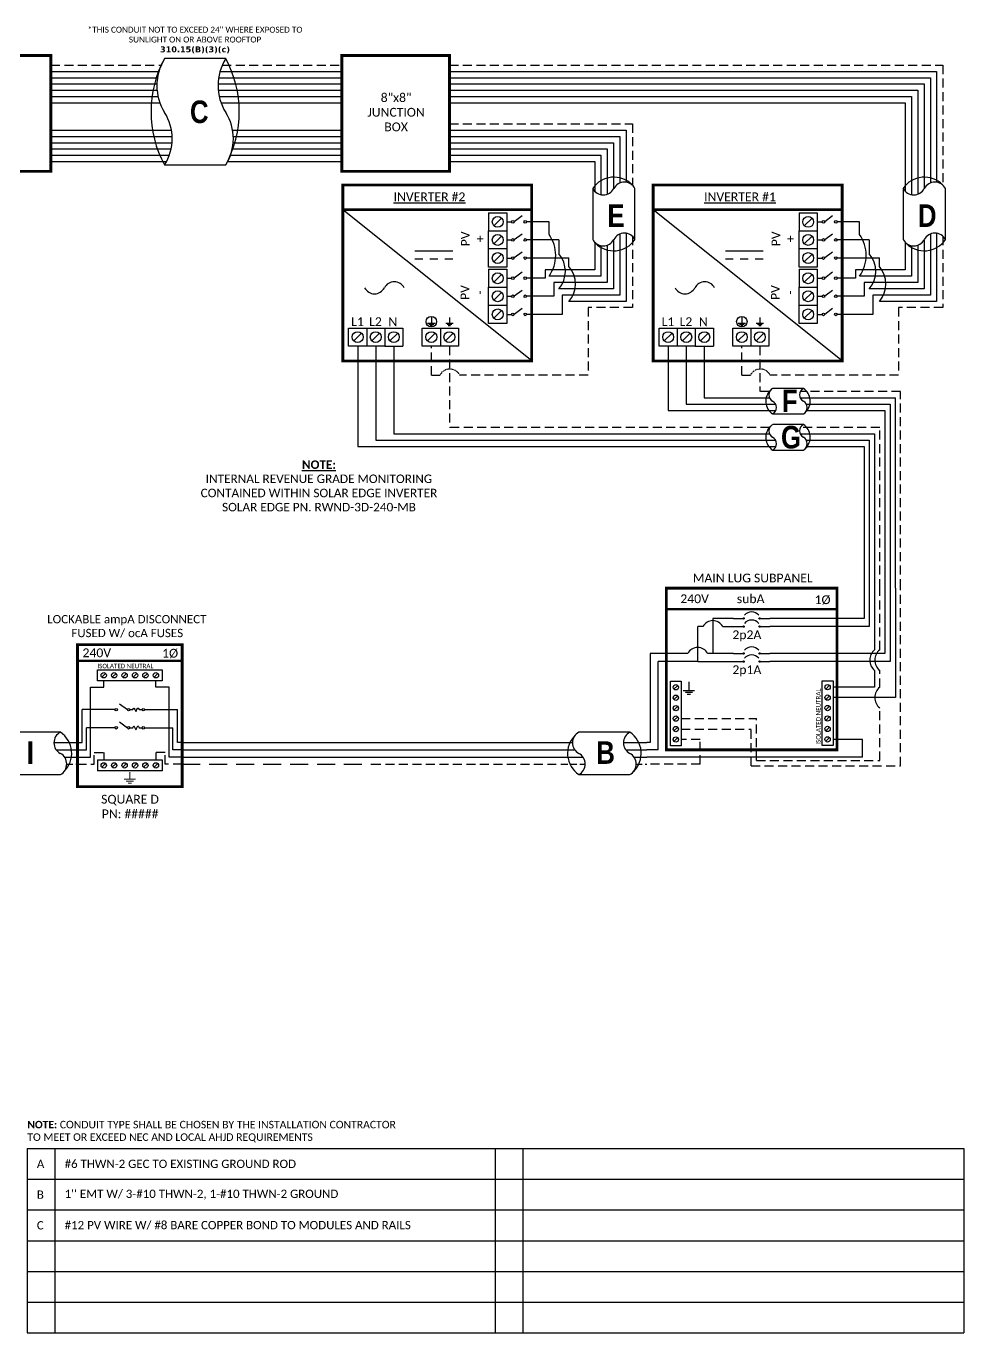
# Model space of a CAD drawing. Header units: feet. Extents: x 7241 to 7872, y 14547 to 15104.
# Drawn here: x 7481 to 7872, y 14547 to 15092 of the extents above; entities that cross this region are included whole.
import ezdxf

# ---------------------------------------------------------------- set-up
doc = ezdxf.new("R2010")
doc.units = ezdxf.units.FT
doc.header["$MEASUREMENT"] = 0
doc.linetypes.add('DASHED', pattern=[0.75, 0.5, -0.25])
doc.linetypes.add('HIDDEN', pattern=[0.375, 0.25, -0.125])
for name, color, linetype in [('ONE LINE BLOCKS', 7, 'Continuous'), ('TABLES', 7, 'Continuous'), ('TEXT', 7, 'Continuous'), ('Z - TITLEBLOCK TXT', 7, 'Continuous')]:
    doc.layers.add(name, color=color, linetype=linetype)
doc.styles.add('ONE LINE TXT', font='techb___.ttf')
doc.styles.get("Standard").update_dxf_attribs({"font": 'calibri.ttf'})

# ---------------------------------------------------------------- blocks, each defined once
blk = doc.blocks.new('2inverterSub')
at = {"layer": 'ONE LINE BLOCKS', "linetype": 'Continuous'}
h = blk.add_hatch(color=1, dxfattribs=at)
h.dxf.hatch_style = 1
edge = h.paths.add_edge_path()
edge.add_arc((40.28, 60.73), 0.291, 0, 360)
h = blk.add_hatch(color=1, dxfattribs=at)
h.dxf.hatch_style = 1
edge = h.paths.add_edge_path()
edge.add_arc((46.96, 60.73), 0.291, 0, 360)
h = blk.add_hatch(color=1, dxfattribs=at)
h.dxf.hatch_style = 1
edge = h.paths.add_edge_path()
edge.add_arc((40.28, 57.35), 0.291, 0, 360)
h = blk.add_hatch(color=1, dxfattribs=at)
h.dxf.hatch_style = 1
edge = h.paths.add_edge_path()
edge.add_arc((46.96, 57.35), 0.291, 0, 360)
h = blk.add_hatch(color=1, dxfattribs=at)
h.dxf.hatch_style = 1
edge = h.paths.add_edge_path()
edge.add_arc((40.28, 46.17), 0.291, 0, 360)
h = blk.add_hatch(color=1, dxfattribs=at)
h.dxf.hatch_style = 1
edge = h.paths.add_edge_path()
edge.add_arc((46.96, 46.17), 0.291, 0, 360)
h = blk.add_hatch(color=1, dxfattribs=at)
h.dxf.hatch_style = 1
edge = h.paths.add_edge_path()
edge.add_arc((40.28, 42.79), 0.291, 0, 360)
h = blk.add_hatch(color=1, dxfattribs=at)
h.dxf.hatch_style = 1
edge = h.paths.add_edge_path()
edge.add_arc((46.96, 42.79), 0.291, 0, 360)
at = {"color": 7, "linetype": 'Continuous'}
for p, q in [((90.5, 73.37), (90.5, 60.73)), ((99.2, 73.37), (99.2, 46.17)), ((36.09, 60.73), (27.43, 60.73)), ((27.43, 60.73), (27.43, 46.17)), ((90.5, 60.73), (51.15, 60.73)), ((17.02, 46.17), (1.34, 46.17)), ((1.34, 46.17), (1.34, 9)), ((36.09, 46.17), (25.26, 46.17)), ((99.2, 46.17), (51.15, 46.17)), ((1.34, 9), (0, 9))]:
    blk.add_line(p, q, dxfattribs=at)
at = {"color": 10, "linetype": 'Continuous'}
for p, q in [((92.67, 73.37), (92.67, 57.35)), ((101.37, 73.37), (101.37, 42.79)), ((21.14, 42.79), (21.14, 57.35)), ((23.31, 57.35), (21.14, 57.35)), ((31.55, 57.35), (36.09, 57.35)), ((92.67, 57.35), (51.15, 57.35)), ((21.14, 42.79), (4.63, 42.79)), ((4.63, 6), (4.63, 42.79)), ((21.14, 42.79), (36.09, 42.79)), ((101.37, 42.79), (51.15, 42.79)), ((4.63, 6), (0, 6))]:
    blk.add_line(p, q, dxfattribs=at)
at = {"color": 253, "linetype": 'Continuous'}
for p, q in [((94.85, 73.37), (94.85, 47.66)), ((103.55, 73.37), (103.55, 27.76)), ((94.85, 39.1), (94.85, 32.11)), ((94.85, 32.11), (77.54, 32.11)), ((103.55, 27.76), (77.54, 27.76)), ((89.88, 10.36), (77.54, 10.36)), ((89.88, 3), (89.88, 10.36)), ((89.88, 3), (0, 3))]:
    blk.add_line(p, q, dxfattribs=at)
at = {"color": 10, "linetype": 'Continuous'}
blk.add_arc((27.43, 55.19), 4.65, 27.6639, 152.3361, dxfattribs=at)
at = {"color": 7, "linetype": 'Continuous'}
blk.add_arc((21.14, 44.01), 4.65, 27.6639, 152.3361, dxfattribs=at)
at = {"color": 253, "linetype": 'Continuous'}
blk.add_arc((98.43, 43.38), 5.58, 129.9215, 230.0785, dxfattribs=at)
at = {"layer": 'ONE LINE BLOCKS', "lineweight": 50}
blk.add_line((8.04, 64.67), (79.2, 64.67), dxfattribs=at)
at = {"layer": 'ONE LINE BLOCKS', "lineweight": 50, "const_width": 1.19}
blk.add_lwpolyline([(8.04, 6.01), (8.04, 73.37), (79.2, 73.37), (79.2, 6.01)], close=True, dxfattribs=at)
at = {"layer": 'TEXT', "color": 92, "linetype": 'HIDDEN', "ltscale": 15}
for p, q in [((97.02, 47.66), (97.02, 73.37)), ((105.72, -0.66), (105.72, 73.37)), ((97.02, 32.03), (97.02, 39.1)), ((97.02, 1.52), (97.02, 23.48)), ((14.31, 18.99), (45.6, 18.99)), ((45.6, 1.52), (45.6, 18.99)), ((14.31, 14.64), (43.39, 14.64)), ((43.39, -0.66), (43.39, 14.64)), ((22.14, 10.28), (14.31, 10.28)), ((22.14, 0), (22.14, 10.28)), ((22.14, 0), (0, 0)), ((45.6, 1.52), (97.02, 1.52)), ((43.39, -0.66), (105.72, -0.66))]:
    blk.add_line(p, q, dxfattribs=at)
at = {"layer": 'TEXT', "color": 92, "linetype": 'HIDDEN', "flags": 128}
for points in [[(17.42, 34.26), (17.42, 30.76)], [(15.08, 30.76), (19.76, 30.76)], [(18.95, 29.89), (15.89, 29.89)], [(18.13, 29.02), (16.7, 29.02)]]:
    blk.add_lwpolyline(points, dxfattribs=at)
at = {"layer": 'TEXT', "color": 92, "linetype": 'Continuous', "ltscale": 4}
for centre in [(100.49, 43.38), (100.49, 27.76)]:
    blk.add_arc(centre, 5.51, 129.059, 230.941, dxfattribs=at)
at = {"layer": 'Z - TITLEBLOCK TXT', "color": 1, "linetype": 'Continuous'}
for p, q in [((9.77, 7.69), (9.77, 34.63)), ((9.77, 34.63), (14.31, 34.63)), ((14.31, 34.63), (14.31, 7.69)), ((73, 7.76), (73, 34.71)), ((73, 34.71), (77.54, 34.71)), ((77.54, 34.71), (77.54, 7.76)), ((14.31, 7.69), (9.77, 7.69)), ((77.54, 7.76), (73, 7.76))]:
    blk.add_line(p, q, dxfattribs=at)
at = {"layer": 'Z - TITLEBLOCK TXT', "color": 4, "linetype": 'Continuous'}
for p, q in [((12.83, 32.82), (11.25, 31.25)), ((76.06, 32.9), (74.49, 31.32)), ((12.83, 28.47), (11.25, 26.9)), ((76.06, 28.54), (74.49, 26.97)), ((12.83, 24.12), (11.25, 22.55)), ((76.06, 24.19), (74.49, 22.62)), ((12.83, 19.77), (11.25, 18.2)), ((76.06, 19.84), (74.49, 18.27)), ((12.83, 15.42), (11.25, 13.85)), ((12.83, 11.07), (11.25, 9.5)), ((76.06, 15.49), (74.49, 13.92)), ((76.06, 11.14), (74.49, 9.57))]:
    blk.add_line(p, q, dxfattribs=at)
at = {"layer": 'Z - TITLEBLOCK TXT', "color": 1, "linetype": 'Continuous', "flags": 128}
for points in [[(36.09, 60.73), (40.28, 60.73)], [(36.09, 60.73), (40.28, 60.73)], [(46.96, 60.73), (51.15, 60.73)], [(36.09, 57.35), (40.28, 57.35)], [(36.09, 57.35), (40.28, 57.35)], [(46.96, 57.35), (51.15, 57.35)], [(36.09, 46.17), (40.28, 46.17)], [(36.09, 46.17), (40.28, 46.17)], [(46.96, 46.17), (51.15, 46.17)], [(36.09, 42.79), (40.28, 42.79)], [(36.09, 42.79), (40.28, 42.79)], [(46.96, 42.79), (51.15, 42.79)]]:
    blk.add_lwpolyline(points, dxfattribs=at)
at = {"layer": 'Z - TITLEBLOCK TXT', "color": 1, "linetype": 'Continuous'}
for centre in [(40.28, 60.73), (46.96, 60.73), (40.28, 57.35), (46.96, 57.35), (40.28, 46.17), (46.96, 46.17), (40.28, 42.79), (46.96, 42.79)]:
    blk.add_circle(centre, 0.291, dxfattribs=at)
at = {"layer": 'Z - TITLEBLOCK TXT', "color": 4, "linetype": 'Continuous'}
for centre in [(12.04, 32.04), (75.27, 32.11), (12.04, 27.69), (75.27, 27.76), (12.04, 23.34), (75.27, 23.41), (12.04, 18.99), (75.27, 19.06), (12.04, 14.64), (12.04, 10.28), (75.27, 14.71), (75.27, 10.36)]:
    blk.add_circle(centre, 1.11, dxfattribs=at)
at = {"layer": 'Z - TITLEBLOCK TXT', "color": 1, "linetype": 'Continuous'}
for centre in [(43.62, 59.53), (43.62, 56.15), (43.62, 44.97), (43.62, 41.59)]:
    blk.add_arc(centre, 3.93, 40.3392, 139.6608, dxfattribs=at)
at = {"layer": 'TABLES', "color": 1, "linetype": 'Continuous'}
for s, p in [('2p2A', (35.59, 52.11)), ('2p1A', (35.59, 37.55))]:
    blk.add_text(s, height=3.658, dxfattribs=at).set_placement(p)
at = {"layer": 'TABLES', "color": 4, "linetype": 'Continuous'}
blk.add_text('ISOLATED NEUTRAL', height=1.8743, rotation=90, dxfattribs=at).set_placement((72.35, 8.12))
at = {"layer": 'TEXT', "color": 1, "attachment_point": 5}
for s, width, gutter_width, insert, char_height in [('MAIN LUG SUBPANEL ', 62.3984, 7.17, (44.08, 77.57), 3.6576), ('240V', 0.1481, 0.75, (19.83, 68.92), 3.658), ('subA', 0.1481, 0.75, (43.21, 68.92), 3.658), ('1Ø', 0.1481, 0.75, (73.19, 68.41), 3.658)]:
    blk.add_mtext_dynamic_manual_height_columns(s, width=width, gutter_width=gutter_width, heights=[0], dxfattribs=dict(at, insert=insert, char_height=char_height))
blk = doc.blocks.new('*U16')
at = {"color": 7, "linetype": 'Continuous'}
for p, q in [((-7.14, 13.31), (-28.39, 13.31)), ((-28.39, -4.31), (-7.14, -4.31))]:
    blk.add_line(p, q, dxfattribs=at)
at = {"color": 7}
for p, q in [((-35.53, 9), (-31.05, 9)), ((-9.81, 9), (0, 9))]:
    blk.add_line(p, q, dxfattribs=at)
at = {"color": 10}
for p, q in [((-35.53, 6), (-30.11, 6)), ((-8.87, 6), (0, 6))]:
    blk.add_line(p, q, dxfattribs=at)
at = {"color": 253}
for p, q in [((-35.53, 3), (-26.66, 3)), ((-5.41, 3), (0, 3))]:
    blk.add_line(p, q, dxfattribs=at)
at = {"color": 92, "linetype": 'HIDDEN', "ltscale": 10}
for p, q in [((-4.48, 0), (0, 0)), ((-35.53, 0), (-25.72, 0))]:
    blk.add_line(p, q, dxfattribs=at)
at = {"color": 7, "linetype": 'Continuous'}
for centre, start, end in [((-22.54, 4.5), 133.9732, 236.4265), ((-12.99, 4.5), 313.9732, 56.4265)]:
    blk.add_arc(centre, 10.58, start, end, dxfattribs=at)
at = {"linetype": 'Continuous'}
for centre, start, end in [((-26.08, 8.91), 117.6639, 242.3361), ((-4.83, 8.91), 117.6639, 242.3361), ((-30.7, 0.09), 297.6639, 62.3361), ((-9.45, 0.09), 297.6639, 62.3361)]:
    blk.add_arc(centre, 4.98, start, end, dxfattribs=at)
blk = doc.blocks.new('*U21')
at = {"color": 7}
blk.add_line((-79.14, 9), (0, 9), dxfattribs=at)
at = {"color": 10}
blk.add_line((-79.14, 6), (0, 6), dxfattribs=at)
at = {"color": 253}
blk.add_line((-79.14, 3), (0, 3), dxfattribs=at)
at = {"color": 92, "linetype": 'HIDDEN', "ltscale": 15}
blk.add_line((-79.14, 0), (0, 0), dxfattribs=at)
blk = doc.blocks.new('*U22')
at = {"color": 7, "linetype": 'Continuous'}
for p, q in [((-7.14, 13.31), (-28.39, 13.31)), ((-28.39, -4.31), (-7.14, -4.31))]:
    blk.add_line(p, q, dxfattribs=at)
at = {"color": 7}
for p, q in [((-35.53, 9), (-31.05, 9)), ((-9.81, 9), (0, 9))]:
    blk.add_line(p, q, dxfattribs=at)
at = {"color": 10}
for p, q in [((-35.53, 6), (-30.11, 6)), ((-8.87, 6), (0, 6))]:
    blk.add_line(p, q, dxfattribs=at)
at = {"color": 253}
for p, q in [((-35.53, 3), (-26.66, 3)), ((-5.41, 3), (0, 3))]:
    blk.add_line(p, q, dxfattribs=at)
at = {"color": 92, "linetype": 'HIDDEN', "ltscale": 10}
for p, q in [((-4.48, 0), (0, 0)), ((-35.53, 0), (-25.72, 0))]:
    blk.add_line(p, q, dxfattribs=at)
at = {"color": 7, "linetype": 'Continuous'}
for centre, start, end in [((-22.54, 4.5), 133.9732, 236.4265), ((-12.99, 4.5), 313.9732, 56.4265)]:
    blk.add_arc(centre, 10.58, start, end, dxfattribs=at)
at = {"linetype": 'Continuous'}
for centre, start, end in [((-26.08, 8.91), 117.6639, 242.3361), ((-4.83, 8.91), 117.6639, 242.3361), ((-30.7, 0.09), 297.6639, 62.3361), ((-9.45, 0.09), 297.6639, 62.3361)]:
    blk.add_arc(centre, 4.98, start, end, dxfattribs=at)
blk = doc.blocks.new('*U23')
at = {"lineweight": 50}
blk.add_line((-43.61, 43.06), (0, 43.06), dxfattribs=at)
at = {"color": 1, "linetype": 'Continuous'}
for p, q in [((-35.27, 34.78), (-35.27, 39.32)), ((-35.27, 39.32), (-8.32, 39.32)), ((-8.32, 39.32), (-8.32, 34.78)), ((-8.32, 34.78), (-35.27, 34.78)), ((-26.07, 25.18), (-22.81, 22.74)), ((-21.73, 22.73), (-20.49, 22.73)), ((-17.94, 22.73), (-16.7, 22.73)), ((-26.07, 17.65), (-22.81, 15.2)), ((-21.73, 15.2), (-20.49, 15.2)), ((-17.94, 15.2), (-16.7, 15.2)), ((-35.27, 1.76), (-8.32, 1.76)), ((-35.27, 1.76), (-35.27, -2.78)), ((-8.32, 1.76), (-8.32, -2.78)), ((-8.32, -2.78), (-35.27, -2.78))]:
    blk.add_line(p, q, dxfattribs=at)
at = {"color": 4, "linetype": 'Continuous'}
for p, q in [((-31.89, 37.83), (-33.46, 36.26)), ((-27.53, 37.83), (-29.11, 36.26)), ((-23.18, 37.83), (-24.76, 36.26)), ((-18.83, 37.83), (-20.41, 36.26)), ((-14.48, 37.83), (-16.06, 36.26)), ((-10.13, 37.83), (-11.7, 36.26)), ((-31.89, 0.28), (-33.46, -1.3)), ((-27.53, 0.28), (-29.11, -1.3)), ((-23.18, 0.28), (-24.76, -1.3)), ((-18.83, 0.28), (-20.41, -1.3)), ((-14.48, 0.28), (-16.06, -1.3)), ((-10.13, 0.28), (-11.7, -1.3))]:
    blk.add_line(p, q, dxfattribs=at)
at = {"color": 253, "linetype": 'Continuous'}
for p, q in [((-32.67, 32.17), (-32.67, 34.78)), ((-10.92, 32.17), (-10.92, 34.78)), ((-38.16, 3), (-38.16, 32.17)), ((-38.16, 32.17), (-32.67, 32.17)), ((-5.43, 32.17), (-10.92, 32.17)), ((-5.43, 3), (-5.43, 32.17)), ((-43.61, 3), (-38.16, 3)), ((0, 3), (-5.43, 3))]:
    blk.add_line(p, q, dxfattribs=at)
at = {"color": 7, "linetype": 'Continuous'}
for p, q in [((-27.97, 22.73), (-41.66, 22.73)), ((-41.66, 9), (-41.66, 22.73)), ((-15.62, 22.73), (-1.93, 22.73)), ((-1.93, 9), (-1.93, 22.73))]:
    blk.add_line(p, q, dxfattribs=at)
at = {"color": 10, "linetype": 'Continuous'}
for p, q in [((-27.97, 15.2), (-39.8, 15.2)), ((-39.8, 6), (-39.8, 15.2)), ((-15.62, 15.2), (-3.79, 15.19)), ((-3.79, 6), (-3.79, 15.2)), ((-43.61, 6), (-39.8, 6)), ((0, 6), (-3.79, 6))]:
    blk.add_line(p, q, dxfattribs=at)
at = {"color": 7}
for p, q in [((-43.61, 9), (-41.66, 9)), ((0, 9), (-1.93, 9))]:
    blk.add_line(p, q, dxfattribs=at)
at = {"color": 92, "linetype": 'HIDDEN', "ltscale": 15}
for p, q in [((-43.61, 0), (-36.58, 0)), ((-36.58, 0), (-36.58, 4.9)), ((-36.58, 4.9), (-32.67, 4.9)), ((-32.67, 4.9), (-32.67, 1.76)), ((-7.01, 4.9), (-10.92, 4.9)), ((-10.92, 4.9), (-10.92, 1.76)), ((-7.01, 0), (-7.01, 4.9)), ((0, 0), (-7.01, 0))]:
    blk.add_line(p, q, dxfattribs=at)
at = {"lineweight": 50, "const_width": 1.19}
blk.add_lwpolyline([(-43.61, -9.34), (-43.61, 49.84), (0, 49.84), (0, -9.34)], close=True, dxfattribs=at)
at = {"color": 92, "linetype": 'Continuous', "lineweight": 5, "ltscale": 0.05, "flags": 128}
for points in [[(-21.8, -3.32), (-21.8, -6.17)], [(-24.14, -6.17), (-19.45, -6.17)], [(-20.27, -7.03), (-23.32, -7.03)], [(-21.08, -7.9), (-22.51, -7.9)]]:
    blk.add_lwpolyline(points, dxfattribs=at)
at = {"color": 4, "linetype": 'Continuous'}
for centre in [(-32.67, 37.05), (-28.32, 37.05), (-23.97, 37.05), (-19.62, 37.05), (-15.27, 37.05), (-10.92, 37.05), (-32.67, -0.51), (-28.32, -0.51), (-23.97, -0.51), (-19.62, -0.51), (-15.27, -0.51), (-10.92, -0.51)]:
    blk.add_circle(centre, 1.11, dxfattribs=at)
at = {"color": 1, "linetype": 'Continuous'}
for centre in [(-27.43, 22.73), (-22.27, 22.73), (-16.16, 22.73), (-27.43, 15.2), (-22.27, 15.2), (-16.16, 15.19)]:
    blk.add_circle(centre, 0.541, dxfattribs=at)
for points in [[(-20.49, 22.73), (-20.12, 23.49), (-19.22, 21.97), (-18.39, 23.49), (-17.94, 22.73)], [(-20.49, 15.2), (-20.12, 15.96), (-19.22, 14.43), (-18.39, 15.96), (-17.94, 15.2)]]:
    blk.add_spline(points, degree=3, dxfattribs=at)
at = {"color": 7}
blk.add_blockref('*U22', (-43.61, 0), dxfattribs=at)
at = {"color": 4, "linetype": 'Continuous'}
blk.add_text('ISOLATED NEUTRAL', height=1.8743, dxfattribs=at).set_placement((-35.32, 39.97))
at = {"color": 1}
for s, width, gutter_width, heights, insert, char_height, attachment_point in [('\\A1;\\pi2.6661;LOCKABLE ampA DISCONNECT \\P\\pi12.722;FUSED W/ ocA FUSES', 71.8931, 92.23, [18.56], (-58.88, 62.16), 3.4544, 1), ('240V', 0.1481, 0.75, [0], (-35.55, 46.4), 3.658, 5), ('1Ø', 0.1481, 0.75, [0], (-4.98, 46.1), 3.658, 5), ('\\A1;\\pi5.5987,t23.887;SQUARE D\\P\\pi5.8899,t24.178;PN: #####', 35.0816, 28.88, [13.54], (-39.35, -12.75), 3.6576, 1)]:
    blk.add_mtext_dynamic_manual_height_columns(s, width=width, gutter_width=gutter_width, heights=heights, dxfattribs=dict(at, insert=insert, char_height=char_height, attachment_point=attachment_point))
blk = doc.blocks.new('*U27')
at = {"color": 7}
blk.add_line((-79.14, 9), (0, 9), dxfattribs=at)
at = {"color": 10}
blk.add_line((-79.14, 6), (0, 6), dxfattribs=at)
at = {"color": 253}
blk.add_line((-79.14, 3), (0, 3), dxfattribs=at)
at = {"color": 92, "linetype": 'DASHED', "ltscale": 15}
blk.add_line((-79.14, 0), (0, 0), dxfattribs=at)
at = {"color": 1, "insert": (-22.08, 115.96), "char_height": 3.5433, "attachment_point": 5}
blk.add_mtext_dynamic_manual_height_columns('{\\fCalibri|b1|i0|c0|p34;\\LNOTE:\\P}INTERNAL REVENUE GRADE MONITORING\\PCONTAINED WITHIN SOLAR EDGE INVERTER\\PSOLAR EDGE PN. RWND-3D-240-MB', width=99.534, gutter_width=7.17, heights=[0], dxfattribs=at)
blk = doc.blocks.new('*T20')
at = {"linetype": 'ByBlock', "lineweight": -2, "transparency": 16777216}
for p, q in [((0, 0), (390.51, 0)), ((0, 0), (0, -76.8)), ((11.58, 0), (11.58, -76.8)), ((195.1, 0), (195.1, -76.8)), ((206.68, 0), (206.68, -76.8)), ((390.51, 0), (390.51, -76.8)), ((0, -12.8), (390.51, -12.8)), ((0, -25.61), (390.51, -25.61)), ((0, -38.41), (390.51, -38.41)), ((0, -51.22), (390.51, -51.22)), ((0, -64.02), (390.51, -64.02)), ((0, -76.8), (390.51, -76.8))]:
    blk.add_line(p, q, dxfattribs=at)
at = {"color": 0, "linetype": 'Continuous', "transparency": 16777216, "char_height": 3.4544, "attachment_point": 4}
for s, insert, width in [('{\\fCalibri|b0|i0|c0;A', (4.06, -6.4), 3.4544), ('{\\fCalibri|b0|i0|c0;#6 THWN-2 GEC TO EXISTING GROUND ROD', (15.65, -6.4), 175.3856), ('{\\fCalibri|b0|i0|c0;', (199.16, -6.4), 3.4544), ('{\\fCalibri|b0|i0|c0;', (210.74, -6.4), 175.7027), ('{\\fCalibri|b0|i0|c0;B', (4.06, -19.21), 3.4544), ("{\\fCalibri|b0|i0|c0;1'' EMT W/ 3-#10 THWN-2, 1-#10 THWN-2 GROUND", (15.65, -19.21), 175.3856), ('{\\fCalibri|b0|i0|c0;', (199.16, -19.21), 3.4544), ('{\\fCalibri|b0|i0|c0;', (210.74, -19.21), 175.7027), ('{\\fCalibri|b0|i0|c0;C', (4.06, -32.01), 3.4544), ('{\\fCalibri|b0|i0|c0;#12 PV WIRE W/ #8 BARE COPPER BOND TO MODULES AND RAILS', (15.65, -32.01), 175.3856), ('{\\fCalibri|b0|i0|c0;', (199.16, -32.01), 3.4544), ('{\\fCalibri|b0|i0|c0;', (210.74, -32.01), 175.7027), ('{\\fCalibri|b0|i0|c0;', (4.06, -44.82), 3.4544), ('{\\fCalibri|b0|i0|c0;', (15.65, -44.82), 175.3856), ('{\\fCalibri|b0|i0|c0;', (199.16, -44.82), 3.4544), ('{\\fCalibri|b0|i0|c0;', (210.74, -44.82), 175.7027), ('{\\fCalibri|b0|i0|c0;', (4.06, -57.62), 3.4544), ('{\\fCalibri|b0|i0|c0;', (15.65, -57.62), 175.3856), ('{\\fCalibri|b0|i0|c0;', (199.16, -57.62), 3.4544), ('{\\fCalibri|b0|i0|c0;', (210.74, -57.62), 175.7027), ('{\\fCalibri|b0|i0|c0;', (4.06, -70.41), 3.4544), ('{\\fCalibri|b0|i0|c0;', (15.65, -70.41), 175.3856), ('{\\fCalibri|b0|i0|c0;', (199.16, -70.41), 3.4544), ('{\\fCalibri|b0|i0|c0;', (210.74, -70.41), 175.7027)]:
    blk.add_mtext(s, dxfattribs=dict(at, insert=insert, width=width))

msp = doc.modelspace()

# ---------------------------------------------------------------- linework, layer by layer
at = {"color": 7, "linetype": 'Continuous'}
for p, q in [((7564.39, 15078.32), (7538.9, 15078.32)), ((7491.5, 15070.37), (7535.95, 15070.37)), ((7561.45, 15070.37), (7612.8, 15070.37)), ((7657.66, 15070.37), (7858.13, 15070.37)), ((7858.13, 15070.37), (7858.13, 15026.48)), ((7491.5, 15065.12), (7535.79, 15065.12)), ((7561.28, 15065.12), (7612.8, 15065.12)), ((7657.66, 15065.12), (7852.89, 15065.12)), ((7852.89, 15065.12), (7852.89, 15021.81)), ((7491.5, 15059.88), (7536.94, 15059.88)), ((7562.44, 15059.88), (7612.8, 15059.88)), ((7657.66, 15059.88), (7847.64, 15059.88)), ((7847.64, 15059.88), (7847.64, 15023.02)), ((7491.5, 15045.9), (7542.07, 15045.9)), ((7567.56, 15045.9), (7612.8, 15045.9)), ((7657.66, 15045.9), (7728.7, 15045.9)), ((7728.7, 15045.9), (7728.7, 15026.48)), ((7491.5, 15040.65), (7541.64, 15040.65)), ((7567.14, 15040.65), (7612.8, 15040.65)), ((7657.66, 15040.65), (7723.46, 15040.65)), ((7723.46, 15040.65), (7723.46, 15021.81)), ((7491.5, 15035.41), (7539.73, 15035.41)), ((7565.22, 15035.41), (7612.8, 15035.41)), ((7657.66, 15035.41), (7718.21, 15035.41)), ((7718.21, 15035.41), (7718.21, 15023.02)), ((7538.9, 15033.99), (7564.39, 15033.99)), ((7717.37, 15024.19), (7717.37, 15002.94)), ((7735, 15002.94), (7735, 15024.19)), ((7846.8, 15024.19), (7846.8, 15002.94)), ((7864.43, 15002.94), (7864.43, 15024.19)), ((7691.96, 14952.33), (7613.18, 15015.35)), ((7821.39, 14952.33), (7742.62, 15015.35)), ((7718.21, 15001.78), (7718.21, 14990.27)), ((7728.7, 15005.23), (7728.7, 14979.79)), ((7847.64, 15001.78), (7847.64, 14990.27)), ((7858.13, 15005.23), (7858.13, 14979.79)), ((7659.01, 14998.09), (7643.24, 14998.09)), ((7723.46, 15000.57), (7723.46, 14985.03)), ((7788.44, 14998.09), (7772.67, 14998.09)), ((7852.89, 15000.57), (7852.89, 14985.03)), ((7646.53, 14994.68), (7643.24, 14994.68)), ((7652.77, 14994.68), (7649.48, 14994.68)), ((7659.01, 14994.68), (7655.71, 14994.68)), ((7775.97, 14994.68), (7772.67, 14994.68)), ((7782.2, 14994.68), (7778.91, 14994.68)), ((7788.44, 14994.68), (7785.14, 14994.68)), ((7697.55, 14986.8), (7689.81, 14986.8)), ((7718.21, 14990.27), (7697.55, 14990.27)), ((7697.55, 14990.27), (7697.55, 14986.8)), ((7723.46, 14985.03), (7701.13, 14985.03)), ((7701.13, 14985.03), (7701.13, 14979.27)), ((7731.32, 14987.65), (7731.32, 14987.65)), ((7826.98, 14986.8), (7819.24, 14986.8)), ((7847.64, 14990.27), (7826.98, 14990.27)), ((7826.98, 14990.27), (7826.98, 14986.8)), ((7852.89, 14985.03), (7830.56, 14985.03)), ((7830.56, 14985.03), (7830.56, 14979.27)), ((7860.75, 14987.65), (7860.75, 14987.65)), ((7728.7, 14979.79), (7704.71, 14979.79)), ((7704.71, 14979.79), (7704.71, 14971.73)), ((7858.13, 14979.79), (7834.14, 14979.79)), ((7834.14, 14979.79), (7834.14, 14971.73)), ((7701.13, 14979.27), (7689.81, 14979.27)), ((7830.56, 14979.27), (7819.24, 14979.27)), ((7704.71, 14971.73), (7689.81, 14971.73)), ((7834.14, 14971.73), (7819.24, 14971.73)), ((7619.4, 14958.5), (7619.4, 14916.68)), ((7748.83, 14958.5), (7748.83, 14931.7)), ((7805.21, 14940.86), (7792.4, 14940.86)), ((7748.83, 14931.7), (7793.76, 14931.7)), ((7806.57, 14931.7), (7839.21, 14931.7)), ((7839.21, 14931.7), (7839.21, 14857.67)), ((7792.4, 14930.23), (7805.21, 14930.23)), ((7805.21, 14925.84), (7792.4, 14925.84)), ((7619.4, 14916.68), (7793.76, 14916.68)), ((7792.4, 14915.2), (7805.21, 14915.2)), ((7806.57, 14916.68), (7830.51, 14916.68)), ((7830.51, 14916.68), (7830.51, 14857.67))]:
    msp.add_line(p, q, dxfattribs=at)
at = {"color": 10, "linetype": 'Continuous'}
for p, q in [((7491.5, 15073), (7536.42, 15073)), ((7562.03, 15072.99), (7612.8, 15072.99)), ((7657.66, 15072.99), (7860.76, 15072.99)), ((7860.76, 15072.99), (7860.75, 15026.8)), ((7491.5, 15067.75), (7535.71, 15067.75)), ((7561.2, 15067.75), (7612.79, 15067.75)), ((7657.66, 15067.75), (7855.51, 15067.75)), ((7855.51, 15067.75), (7855.51, 15023.99)), ((7491.5, 15062.5), (7536.19, 15062.5)), ((7561.68, 15062.5), (7612.8, 15062.5)), ((7657.66, 15062.5), (7850.27, 15062.5)), ((7850.27, 15062.5), (7850.27, 15021.61)), ((7491.5, 15048.53), (7541.77, 15048.52)), ((7567.26, 15048.52), (7612.8, 15048.52)), ((7657.66, 15048.52), (7731.32, 15048.52)), ((7731.32, 15048.52), (7731.32, 15026.8)), ((7491.5, 15043.27), (7542.03, 15043.27)), ((7567.52, 15043.27), (7612.8, 15043.27)), ((7657.66, 15043.27), (7726.08, 15043.27)), ((7726.08, 15043.27), (7726.08, 15023.99)), ((7491.5, 15038.03), (7540.89, 15038.03)), ((7566.39, 15038.03), (7612.8, 15038.03)), ((7657.66, 15038.03), (7720.83, 15038.03)), ((7720.83, 15038.03), (7720.83, 15021.61)), ((7699.19, 15010.28), (7689.81, 15010.28)), ((7699.19, 15005.02), (7699.19, 15010.28)), ((7828.62, 15010.28), (7819.24, 15010.28)), ((7828.62, 15005.02), (7828.62, 15010.28)), ((7703.25, 15002.75), (7689.81, 15002.75)), ((7703.25, 15002.75), (7703.25, 14996.92)), ((7726.08, 15002.75), (7726.08, 14982.41)), ((7731.32, 15005.55), (7731.32, 14977.17)), ((7832.68, 15002.75), (7819.24, 15002.75)), ((7832.68, 15002.75), (7832.68, 14996.92)), ((7855.51, 15002.75), (7855.51, 14982.41)), ((7860.75, 15005.55), (7860.75, 14977.17)), ((7720.83, 15000.37), (7720.83, 14987.65)), ((7850.27, 15000.37), (7850.27, 14987.65)), ((7707.44, 14995.21), (7689.81, 14995.21)), ((7707.44, 14991.68), (7707.44, 14995.26)), ((7836.87, 14995.21), (7819.24, 14995.21)), ((7836.87, 14991.68), (7836.87, 14995.26)), ((7720.83, 14987.65), (7699.19, 14987.65)), ((7850.27, 14987.65), (7828.62, 14987.65)), ((7726.08, 14982.41), (7703.25, 14982.41)), ((7855.51, 14982.41), (7832.68, 14982.41)), ((7731.32, 14977.17), (7707.44, 14977.17)), ((7860.75, 14977.17), (7836.87, 14977.17)), ((7626.93, 14958.5), (7626.93, 14919.31)), ((7756.37, 14958.5), (7756.37, 14934.33)), ((7756.37, 14934.33), (7793.63, 14934.33)), ((7806.44, 14934.33), (7841.38, 14934.33)), ((7841.38, 14934.33), (7841.38, 14857.67)), ((7626.93, 14919.31), (7793.63, 14919.31)), ((7806.44, 14919.31), (7832.68, 14919.31)), ((7832.68, 14919.31), (7832.68, 14857.67))]:
    msp.add_line(p, q, dxfattribs=at)
at = {"color": 1, "linetype": 'Continuous'}
for p, q in [((7674, 15014.05), (7681.53, 15014.05)), ((7674, 15014.05), (7674, 15006.51)), ((7681.53, 15014.05), (7681.53, 15006.51)), ((7687.96, 15012.74), (7684.7, 15010.3)), ((7803.43, 15014.05), (7810.97, 15014.05)), ((7803.43, 15014.05), (7803.43, 15006.51)), ((7810.97, 15014.05), (7810.97, 15006.51)), ((7817.39, 15012.74), (7814.13, 15010.3)), ((7681.53, 15010.28), (7683.57, 15010.28)), ((7810.97, 15010.28), (7813, 15010.28)), ((7674, 14991.44), (7674, 15006.51)), ((7674, 15006.51), (7681.53, 15006.51)), ((7674, 14991.44), (7674, 15006.51)), ((7681.53, 15006.51), (7681.53, 14991.44)), ((7681.53, 15006.51), (7681.53, 14998.98)), ((7681.53, 15002.75), (7683.57, 15002.75)), ((7687.96, 15005.21), (7684.7, 15002.76)), ((7803.43, 14991.44), (7803.43, 15006.51)), ((7803.43, 15006.51), (7810.97, 15006.51)), ((7803.43, 14991.44), (7803.43, 15006.51)), ((7810.97, 15006.51), (7810.97, 14991.44)), ((7810.97, 15006.51), (7810.97, 14998.98)), ((7810.97, 15002.75), (7813, 15002.75)), ((7817.39, 15005.21), (7814.13, 15002.76)), ((7681.53, 14998.98), (7674, 14998.98)), ((7687.96, 14997.67), (7684.7, 14995.23)), ((7810.97, 14998.98), (7803.43, 14998.98)), ((7817.39, 14997.67), (7814.13, 14995.23)), ((7681.53, 14991.44), (7674, 14991.44)), ((7674, 14990.57), (7681.53, 14990.57)), ((7674, 14990.57), (7674, 14983.03)), ((7681.53, 14995.21), (7683.57, 14995.21)), ((7681.53, 14990.57), (7681.53, 14983.03)), ((7810.97, 14991.44), (7803.43, 14991.44)), ((7803.43, 14990.57), (7810.97, 14990.57)), ((7803.43, 14990.57), (7803.43, 14983.03)), ((7810.97, 14995.21), (7813, 14995.21)), ((7810.97, 14990.57), (7810.97, 14983.03)), ((7681.53, 14986.8), (7683.57, 14986.8)), ((7687.96, 14989.26), (7684.7, 14986.82)), ((7810.97, 14986.8), (7813, 14986.8)), ((7817.39, 14989.26), (7814.13, 14986.82)), ((7674, 14967.96), (7674, 14983.03)), ((7674, 14983.03), (7681.53, 14983.03)), ((7681.53, 14983.03), (7681.53, 14975.5)), ((7687.96, 14981.73), (7684.7, 14979.28)), ((7803.43, 14967.96), (7803.43, 14983.03)), ((7803.43, 14983.03), (7810.97, 14983.03)), ((7810.97, 14983.03), (7810.97, 14975.5)), ((7817.39, 14981.73), (7814.13, 14979.28)), ((7681.53, 14975.5), (7674, 14975.5)), ((7681.53, 14979.27), (7683.57, 14979.27)), ((7681.53, 14975.5), (7681.53, 14967.96)), ((7687.96, 14974.19), (7684.7, 14971.75)), ((7810.97, 14975.5), (7803.43, 14975.5)), ((7810.97, 14979.27), (7813, 14979.27)), ((7810.97, 14975.5), (7810.97, 14967.96)), ((7817.39, 14974.19), (7814.13, 14971.75)), ((7681.53, 14971.73), (7683.57, 14971.73)), ((7810.97, 14971.73), (7813, 14971.73)), ((7615.63, 14966.03), (7630.7, 14966.03)), ((7615.63, 14958.5), (7615.63, 14966.03)), ((7615.63, 14966.03), (7623.17, 14966.03)), ((7623.17, 14966.03), (7623.17, 14958.5)), ((7630.7, 14966.03), (7630.7, 14958.5)), ((7630.7, 14966.03), (7638.24, 14966.03)), ((7638.24, 14966.03), (7638.24, 14958.5)), ((7646.34, 14966.03), (7661.41, 14966.03)), ((7646.34, 14958.5), (7646.34, 14966.03)), ((7646.34, 14966.03), (7653.87, 14966.03)), ((7653.87, 14966.03), (7653.87, 14958.5)), ((7661.41, 14966.03), (7661.41, 14958.5)), ((7681.53, 14967.96), (7674, 14967.96)), ((7745.06, 14966.03), (7760.13, 14966.03)), ((7745.06, 14958.5), (7745.06, 14966.03)), ((7745.06, 14966.03), (7752.6, 14966.03)), ((7752.6, 14966.03), (7752.6, 14958.5)), ((7760.13, 14966.03), (7760.13, 14958.5)), ((7760.13, 14966.03), (7767.67, 14966.03)), ((7767.67, 14966.03), (7767.67, 14958.5)), ((7775.77, 14966.03), (7790.84, 14966.03)), ((7775.77, 14958.5), (7775.77, 14966.03)), ((7775.77, 14966.03), (7783.31, 14966.03)), ((7783.31, 14966.03), (7783.31, 14958.5)), ((7790.84, 14966.03), (7790.84, 14958.5)), ((7810.97, 14967.96), (7803.43, 14967.96)), ((7630.7, 14958.5), (7615.63, 14958.5)), ((7630.7, 14958.5), (7638.24, 14958.5)), ((7661.41, 14958.5), (7646.34, 14958.5)), ((7760.13, 14958.5), (7745.06, 14958.5)), ((7760.13, 14958.5), (7767.67, 14958.5)), ((7790.84, 14958.5), (7775.77, 14958.5))]:
    msp.add_line(p, q, dxfattribs=at)
at = {"color": 4, "linetype": 'Continuous'}
for p, q in [((7679.37, 15011.89), (7676.16, 15008.67)), ((7808.81, 15011.89), (7805.59, 15008.67)), ((7679.37, 15004.35), (7676.16, 15001.14)), ((7808.81, 15004.35), (7805.59, 15001.14)), ((7679.37, 14996.82), (7676.16, 14993.6)), ((7808.81, 14996.82), (7805.59, 14993.6)), ((7679.37, 14988.41), (7676.16, 14985.19)), ((7808.81, 14988.41), (7805.59, 14985.19)), ((7679.37, 14980.87), (7676.16, 14977.66)), ((7808.81, 14980.87), (7805.59, 14977.66)), ((7679.37, 14973.34), (7676.16, 14970.12)), ((7808.81, 14973.34), (7805.59, 14970.12)), ((7621.01, 14963.87), (7617.79, 14960.66)), ((7628.54, 14963.87), (7625.33, 14960.66)), ((7636.08, 14963.87), (7632.86, 14960.66)), ((7651.71, 14963.87), (7648.5, 14960.66)), ((7659.25, 14963.87), (7656.03, 14960.66)), ((7750.44, 14963.87), (7747.22, 14960.66)), ((7757.97, 14963.87), (7754.76, 14960.66)), ((7765.51, 14963.87), (7762.29, 14960.66)), ((7781.15, 14963.87), (7777.93, 14960.66)), ((7788.68, 14963.87), (7785.47, 14960.66))]:
    msp.add_line(p, q, dxfattribs=at)
at = {"color": 92, "linetype": 'HIDDEN', "ltscale": 15}
for p, q in [((7733.94, 15004.31), (7733.94, 14974.54)), ((7863.37, 15004.31), (7863.37, 14974.54)), ((7733.94, 14974.54), (7715.44, 14974.54)), ((7715.44, 14974.54), (7715.44, 14946.46)), ((7863.37, 14974.54), (7844.87, 14974.54)), ((7844.87, 14974.54), (7844.87, 14946.46)), ((7650.11, 14946.46), (7650.11, 14958.5)), ((7657.64, 14958.5), (7657.64, 14924.57)), ((7779.54, 14946.46), (7779.54, 14958.5)), ((7787.07, 14958.5), (7787.07, 14939.59)), ((7650.11, 14946.46), (7653.71, 14946.46)), ((7715.44, 14946.46), (7661.95, 14946.46)), ((7779.54, 14946.46), (7783.14, 14946.46)), ((7844.87, 14946.46), (7791.38, 14946.46)), ((7791.13, 14939.59), (7787.07, 14939.59)), ((7845.73, 14939.59), (7803.94, 14939.59)), ((7845.73, 14857.67), (7845.73, 14939.59)), ((7791.13, 14924.57), (7657.64, 14924.57)), ((7837.03, 14924.57), (7803.94, 14924.57)), ((7837.03, 14857.67), (7837.03, 14924.57))]:
    msp.add_line(p, q, dxfattribs=at)
at = {"color": 253, "linetype": 'Continuous'}
for p, q in [((7634.47, 14958.5), (7634.47, 14921.94)), ((7763.9, 14958.5), (7763.9, 14936.96)), ((7763.9, 14936.96), (7791.06, 14936.96)), ((7803.87, 14936.96), (7843.56, 14936.96)), ((7843.56, 14857.67), (7843.56, 14936.96)), ((7634.47, 14921.94), (7791.06, 14921.94)), ((7803.87, 14921.94), (7834.86, 14921.94)), ((7834.86, 14921.94), (7834.86, 14857.67))]:
    msp.add_line(p, q, dxfattribs=at)
at = {"lineweight": 50, "const_width": 1.19}
for points in [[(7491.5, 15031.33), (7446.63, 15031.33), (7446.63, 15079.57), (7491.5, 15079.57)], [(7657.66, 15031.33), (7612.8, 15031.33), (7612.8, 15079.57), (7657.66, 15079.57)], [(7613.18, 15015.35), (7613.18, 15025.64), (7691.96, 15025.64), (7691.96, 15015.35)], [(7742.62, 15015.35), (7742.62, 15025.64), (7821.39, 15025.64), (7821.39, 15015.35)]]:
    msp.add_lwpolyline(points, close=True, dxfattribs=at)
at = {"color": 7, "lineweight": 50, "const_width": 1.19}
for points in [[(7613.18, 14952.33), (7613.18, 15025.64), (7691.96, 15025.64), (7691.96, 14952.33)], [(7742.62, 14952.33), (7742.62, 15025.64), (7821.39, 15025.64), (7821.39, 14952.33)]]:
    msp.add_lwpolyline(points, close=True, dxfattribs=at)
at = {"color": 92, "linetype": 'Continuous', "flags": 128}
for points in [[(7650.11, 14970.44), (7650.11, 14968.14)], [(7657.64, 14970.44), (7657.64, 14968.14)], [(7779.54, 14970.44), (7779.54, 14968.14)], [(7787.07, 14970.44), (7787.07, 14968.14)], [(7648.57, 14968.14), (7651.64, 14968.14)], [(7651.11, 14967.57), (7649.1, 14967.57)], [(7650.58, 14967), (7649.63, 14967)], [(7656.1, 14968.14), (7659.18, 14968.14)], [(7658.64, 14967.57), (7656.64, 14967.57)], [(7658.11, 14967), (7657.17, 14967)], [(7778, 14968.14), (7781.07, 14968.14)], [(7780.54, 14967.57), (7778.53, 14967.57)], [(7780.01, 14967), (7779.07, 14967)], [(7785.54, 14968.14), (7788.61, 14968.14)], [(7788.08, 14967.57), (7786.07, 14967.57)], [(7787.54, 14967), (7786.6, 14967)]]:
    msp.add_lwpolyline(points, dxfattribs=at)
at = {"color": 4, "linetype": 'Continuous'}
for centre in [(7677.77, 15010.28), (7807.2, 15010.28), (7677.77, 15002.75), (7807.2, 15002.75), (7677.77, 14995.21), (7807.2, 14995.21), (7677.77, 14986.8), (7807.2, 14986.8), (7677.77, 14979.27), (7807.2, 14979.27), (7677.77, 14971.73), (7807.2, 14971.73), (7619.4, 14962.26), (7626.93, 14962.26), (7634.47, 14962.26), (7650.11, 14962.26), (7657.64, 14962.26), (7748.83, 14962.26), (7756.37, 14962.26), (7763.9, 14962.26), (7779.54, 14962.26), (7787.07, 14962.26)]:
    msp.add_circle(centre, 2.27, dxfattribs=at)
at = {"color": 1, "linetype": 'Continuous'}
for centre in [(7684.11, 15010.28), (7689.27, 15010.28), (7813.54, 15010.28), (7818.7, 15010.28), (7684.11, 15002.75), (7689.27, 15002.75), (7813.54, 15002.75), (7818.7, 15002.75), (7684.11, 14995.21), (7689.27, 14995.21), (7813.54, 14995.21), (7818.7, 14995.21), (7684.11, 14986.8), (7689.27, 14986.8), (7813.54, 14986.8), (7818.7, 14986.8), (7684.11, 14979.27), (7689.27, 14979.27), (7813.54, 14979.27), (7818.7, 14979.27), (7684.11, 14971.73), (7689.27, 14971.73), (7813.54, 14971.73), (7818.7, 14971.73)]:
    msp.add_circle(centre, 0.541, dxfattribs=at)
at = {"color": 92, "linetype": 'Continuous'}
for centre in [(7650.11, 14968.7), (7779.54, 14968.7)]:
    msp.add_circle(centre, 2.17, dxfattribs=at)
at = {"color": 7, "linetype": 'Continuous'}
for centre, radius, start, end in [((7579.59, 15056.15), 46.34, 151.42, 208.58), ((7523.7, 15056.15), 46.34, 331.42, 28.58), ((7726.18, 15018.34), 10.58, 43.9732, 146.4265), ((7855.62, 15018.34), 10.58, 43.9732, 146.4265), ((7726.18, 15008.79), 10.58, 223.9732, 326.4265), ((7855.62, 15008.79), 10.58, 223.9732, 326.4265), ((7795.92, 14935.54), 6.38, 133.9732, 236.4265), ((7801.68, 14935.54), 6.38, 313.9732, 56.4265), ((7801.68, 14920.52), 6.38, 313.9732, 56.4265), ((7795.92, 14920.52), 6.38, 133.9732, 236.4265)]:
    msp.add_arc(centre, radius, start, end, dxfattribs=at)
at = {"linetype": 'Continuous'}
for centre, radius, start, end in [((7721.78, 15026.5), 4.98, 207.6639, 332.3361), ((7730.59, 15021.88), 4.98, 27.6639, 152.3361), ((7851.21, 15026.5), 4.98, 207.6639, 332.3361), ((7860.02, 15021.88), 4.98, 27.6639, 152.3361), ((7721.78, 15005.25), 4.98, 207.6639, 332.3361), ((7730.59, 15000.63), 4.98, 27.6639, 152.3361), ((7851.21, 15005.25), 4.98, 207.6639, 332.3361), ((7860.02, 15000.63), 4.98, 27.6639, 152.3361), ((7634.66, 14980.64), 4.65, 27.6639, 152.3361), ((7764.09, 14980.64), 4.65, 27.6639, 152.3361), ((7626.42, 14984.96), 4.65, 207.6639, 332.3361), ((7755.85, 14984.96), 4.65, 207.6639, 332.3361), ((7793.79, 14938.2), 3, 117.6639, 242.3361), ((7806.6, 14938.2), 3, 117.6639, 242.3361), ((7791, 14932.89), 3, 297.6639, 62.3361), ((7803.82, 14932.89), 3, 297.6639, 62.3361), ((7793.79, 14923.18), 3, 117.6639, 242.3361), ((7806.6, 14923.18), 3, 117.6639, 242.3361), ((7791, 14917.86), 3, 297.6639, 62.3361), ((7803.82, 14917.86), 3, 297.6639, 62.3361)]:
    msp.add_arc(centre, radius, start, end, dxfattribs=at)
at = {"color": 10, "linetype": 'Continuous'}
for centre, radius, start, end in [((7686.95, 14996.34), 15.01, 324.6607, 35.3393), ((7816.38, 14996.34), 15.01, 324.6607, 35.3393), ((7694.96, 14989.67), 11.02, 318.8055, 41.1945), ((7824.39, 14989.67), 11.02, 318.8055, 41.1945), ((7699.15, 14984.42), 11.02, 318.8055, 41.1945), ((7828.58, 14984.42), 11.02, 318.8055, 41.1945)]:
    msp.add_arc(centre, radius, start, end, dxfattribs=at)
at = {"color": 92, "linetype": 'HIDDEN', "ltscale": 0.3}
for centre in [(7657.83, 14944.3), (7787.26, 14944.3)]:
    msp.add_arc(centre, 4.65, 27.6639, 152.3361, dxfattribs=at)
at = {"layer": 'TEXT', "color": 92, "linetype": 'HIDDEN', "ltscale": 15}
for p, q in [((7491.5, 15075.61), (7537.48, 15075.61)), ((7562.97, 15075.61), (7612.8, 15075.61)), ((7657.66, 15075.61), (7863.37, 15075.61)), ((7863.37, 15075.61), (7863.37, 15025.55)), ((7657.66, 15051.14), (7733.94, 15051.14)), ((7733.94, 15051.14), (7733.94, 15025.55))]:
    msp.add_line(p, q, dxfattribs=at)
at = {"layer": 'Z - TITLEBLOCK TXT', "linetype": 'Continuous'}
for centre, radius, start, end in [((7557.09, 15067.07), 21.4, 148.2659, 211.7341), ((7582.59, 15067.07), 21.4, 148.2659, 211.7341), ((7521.87, 15044.9), 20.22, 327.3325, 32.6675), ((7547.37, 15044.9), 20.22, 327.3325, 32.6675)]:
    msp.add_arc(centre, radius, start, end, dxfattribs=at)

# ---------------------------------------------------------------- block references
at = {"color": 7}
for name, p in [('*U27', (7625.34, 14784.29)), ('2inverterSub', (7740.01, 14784.29)), ('*U23', (7546.2, 14784.29)), ('*U16', (7740.01, 14784.29)), ('*U21', (7704.48, 14784.29))]:
    msp.add_blockref(name, p, dxfattribs=at)
msp.add_blockref('*T20', (7481.6, 14624.14))

# ---------------------------------------------------------------- texts
at = {"color": 1, "linetype": 'Continuous'}
for s, p in [('%%UINVERTER #2', (7634.39, 15018.9)), ('%%UINVERTER #1', (7763.83, 15018.9))]:
    msp.add_text(s, height=3.6576, dxfattribs=at).set_placement(p)
at = {"color": 1, "attachment_point": 5}
for s, width, gutter_width, insert, char_height in [('8"x8"  JUNCTION BOX ', 0.4767, 7.17, (7635.42, 15055.94), 3.6576), ('L1', 0.1481, 0.75, (7619.34, 14968.67), 3.658), ('L2', 0.1481, 0.75, (7626.81, 14968.7), 3.658), ('N', 0.1481, 0.75, (7634.06, 14968.65), 3.66), ('L1', 0.1481, 0.75, (7748.78, 14968.67), 3.658), ('L2', 0.1481, 0.75, (7756.24, 14968.7), 3.658), ('N', 0.1481, 0.75, (7763.49, 14968.65), 3.66)]:
    msp.add_mtext_dynamic_manual_height_columns(s, width=width, gutter_width=gutter_width, heights=[0], dxfattribs=dict(at, insert=insert, char_height=char_height))
at = {"color": 1, "linetype": 'Continuous', "char_height": 9.3833, "attachment_point": 1, "style": 'ONE LINE TXT'}
for s, insert in [('{\\W1;\\C256;C}', (7549.49, 15060.85)), ('{\\W1;\\C256;E}', (7723.51, 15017.57)), ('{\\W1;\\C256;D}', (7852.94, 15017.57)), ('{\\W1;\\C256;F}', (7796.26, 14940.37)), ('{\\W1;\\C256;G}', (7795.88, 14925.26)), ('{\\W1;\\C256;I}', (7481.44, 14793.83)), ('{\\W1;\\C256;B}', (7718.86, 14793.83))]:
    msp.add_mtext_dynamic_manual_height_columns(s, width=0.1385, gutter_width=2.13, heights=[0], dxfattribs=dict(at, insert=insert))
at = {"color": 1, "char_height": 3.658, "attachment_point": 5, "rotation": 90}
for s, width, insert in [('PV +', 2.8378, (7667.37, 15003.21)), ('PV +', 2.8378, (7796.8, 15003.21)), ('PV -', 2.8013, (7667.15, 14980.83)), ('PV -', 2.8013, (7796.58, 14980.83))]:
    msp.add_mtext_dynamic_manual_height_columns(s, width=width, gutter_width=0.75, heights=[0], dxfattribs=dict(at, insert=insert))
at = {"color": 10, "insert": (7481.69, 14635.68), "char_height": 3.10896, "attachment_point": 1}
msp.add_mtext_dynamic_manual_height_columns('\\A1;{\\fCalibri|b1|i0|c0|p34;NOTE:} {\\A0;\\H1.0052x;CONDUIT TYPE SHALL BE CHOSEN BY THE INSTALLATION CONTRACTOR\\PTO MEET OR EXCEED NEC AND LOCAL AHJD REQUIREMENTS}', width=164.3528, gutter_width=0, heights=[9.89], dxfattribs=at)
at = {"layer": 'TEXT', "color": 1, "insert": (7551.6, 15086.04), "char_height": 2.4568, "attachment_point": 5}
msp.add_mtext_dynamic_manual_height_columns('*THIS CONDUIT NOT TO EXCEED 24" WHERE EXPOSED TO SUNLIGHT ON OR ABOVE ROOFTOP\\P{\\fVerdana|b1|i0|c0|p34;310.15(B)(3)(c)}', width=94.0946, gutter_width=7.17, heights=[0], dxfattribs=at)

doc.saveas('drawing.dxf')
